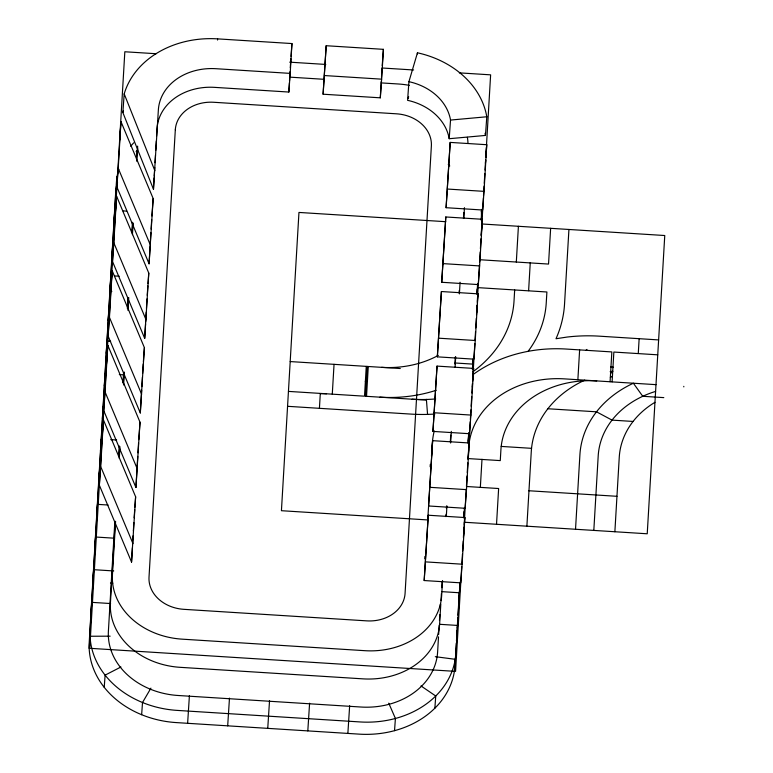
<?xml version="1.0" encoding="UTF-8"?>
<svg xmlns="http://www.w3.org/2000/svg" width="773" height="773" viewBox="0 0 773 773"><rect width="100%" height="100%" fill="white"/><g stroke="black" fill="none" stroke-linecap="round" stroke-linejoin="round"><path stroke-width="1.16" d="M100.683 466.544L103.427 419.894L135.623 496.768L131.545 562.077L99.35 485.202L100.683 466.544L132.888 543.419M105.07 391.979L107.814 345.328L140.01 422.203L135.932 487.512L103.737 410.637L105.07 391.979L137.265 468.853M109.457 317.403L112.191 270.763L144.387 347.637L140.309 412.946L108.114 336.062L109.457 317.403L141.652 394.288M113.834 242.838L116.578 196.197L148.774 273.072L144.696 338.371L112.5 261.496L113.834 242.838L146.029 319.713M118.221 168.272L120.965 121.632L153.16 198.506L149.083 263.806L116.878 186.931L118.221 168.272L150.416 245.147M114.839 521.698L108.394 631.212A73.309 59.753 4.1 0 0 178.051 695.487L360.952 707.024A73.309 59.753 4.1 0 0 437.615 651.987L438.513 636.846M118.675 456.447L119.284 445.963M122.984 383.05L123.603 372.567M127.371 308.485L127.98 297.991M131.816 232.75L132.434 222.266M115.206 521.495L110.413 603.046A73.309 59.753 4.1 0 0 180.07 667.321L362.972 678.858A73.309 59.753 4.1 0 0 439.634 623.821L440.803 604.013M119.042 456.244L119.525 448.089M123.361 382.848L123.98 372.354M127.738 308.272L128.357 297.789M132.193 232.547L132.743 223.223M136.512 159.141L136.715 155.644A73.309 59.753 4.1 0 1 137.749 148.116M115.583 521.282L112.433 574.88A73.309 59.753 4.1 0 0 182.09 639.155L364.991 650.692A73.309 59.753 4.1 0 0 441.654 595.654L442.543 580.513M119.284 458.37L119.97 446.717M123.603 384.973L124.356 372.151M127.98 310.398L128.733 297.586M132.434 234.673L133.12 223.02M136.744 161.267L137.642 146.126M131.545 562.077L132.386 547.719M132.598 544.134L133.091 535.757M133.371 530.974L133.864 522.606M134.144 517.823L134.705 509.6M135.932 487.512L136.985 469.569M137.198 465.974L137.758 456.408M137.971 452.823L138.531 443.258M140.309 412.946L141.652 390.22M141.855 386.626L142.425 377.06M142.628 373.475L143.218 363.967M144.696 338.371L145.537 324.022M145.682 321.626L146.242 312.06M146.455 308.475L147.015 298.9M147.228 295.315L147.856 285.894M149.083 263.806L150.136 245.862M150.339 242.278L150.909 232.712M151.122 229.117L151.682 219.551M156.581 136.212L157.025 128.637A54.98 44.815 4.1 0 1 214.527 87.359L288.851 92.045L290.194 73.387L291.943 43.559L217.619 38.872A91.629 74.691 4.1 0 0 124.192 93.891L122.859 112.549L153.46 189.24L154.127 177.877M154.242 175.983L154.745 167.461M155.015 162.726L155.47 155.151M155.74 150.416L156.301 140.947M153.46 189.24L158.359 109.979A54.98 44.815 4.1 0 1 215.86 68.7L290.194 73.387M189.414 695.603L187.626 723.306M229.475 698.135L227.687 725.837M288.851 92.045L289.402 82.73M289.508 80.865L290.059 71.541M290.281 67.811L290.861 58.719M269.535 700.657L267.748 728.359M323.095 94.209L326.187 45.723L383.398 49.337L381.64 79.165L380.306 97.823L323.095 94.209L326.187 45.723M319.423 408.318L320.293 393.563M309.596 703.188L307.809 730.891M332.284 394.162L334.042 364.334M380.306 97.823L381.282 81.117M381.495 77.542L382.055 67.995M365.571 396.259L367.32 366.431M366.528 396.327L368.277 366.499M349.657 705.72L347.869 733.422M424.735 558.792L424.879 556.463M430.146 466.747L430.29 464.418M424.184 580.542L428.271 515.233L464.844 517.543L462.109 564.193L460.766 582.852L424.184 580.542L428.271 515.233M427.73 519.939L432.648 440.668L469.23 442.977L466.486 489.628L465.153 508.286L428.571 505.977L432.648 440.668M431.479 456.263L432.117 445.364A128.289 104.568 4.1 0 1 434.223 430.899M432.957 431.411L437.035 366.102L473.617 368.412L470.873 415.062L469.53 433.721L432.957 431.411L437.035 366.102M437.334 356.846L441.412 291.537L477.994 293.846L475.25 340.497L473.917 359.155L437.334 356.846L441.412 291.537M441.721 282.28L445.799 216.971L482.381 219.281L479.637 265.922L478.303 284.58L441.721 282.28L445.799 216.971M446.098 207.705L450.186 142.406L486.758 144.715L484.024 191.356L482.681 210.014L446.098 207.705L450.186 142.406M438.649 634.517L439.19 625.193M439.47 620.535L439.808 614.709M440.224 607.713L440.426 604.225M441.006 600.524L441.422 593.529M441.76 587.702L442.108 581.876M445.934 516.635L446.079 514.306M446.417 508.479L446.552 506.151M450.321 442.069L450.736 435.073M454.911 364.006L455.316 357.01M459.085 292.938L459.22 290.6M463.471 218.363L463.81 212.546M446.311 516.432L446.929 505.948M450.63 443.026L451.316 431.373M455.075 367.301L455.693 356.807M459.394 293.895L460.08 282.242M463.848 218.16L464.457 207.676M456.341 643.204L455.036 665.34A91.629 74.691 4.1 0 1 359.203 734.137L176.302 722.591A91.629 74.691 4.1 0 1 89.233 642.257L115.535 194.854A91.629 74.691 4.1 0 1 116.298 188.177M456.476 640.875L457.085 630.381M457.23 628.053L457.838 617.569M457.983 615.24L458.66 603.587M458.804 601.259L459.413 590.775M459.558 588.437L459.896 582.62M463.732 517.369L464.071 511.542M468.66 433.479L468.187 441.634L468.815 432.774M472.429 369.397L472.564 367.069M472.699 364.74L473.047 358.914M476.883 293.672L477.154 289.005M481.193 220.266L481.328 217.938A91.629 74.691 4.1 0 0 481.357 211.213M460.09 582.069L455.906 653.146A91.629 74.691 4.1 0 1 360.073 721.943L177.172 710.397A91.629 74.691 4.1 0 1 90.103 630.063L116.404 182.66A91.629 74.691 4.1 0 1 118.733 169.19M463.848 517.997L464.467 507.503M468.235 443.422L468.853 432.938M472.622 368.856L473.163 359.542M476.999 294.291L477.617 283.807M481.386 219.725L482.004 209.241M461.723 566.532L455.568 671.379L89.765 648.296L124.83 51.762L156.107 53.733M461.868 564.126L462.457 554.144M462.65 550.869L463.23 540.984M463.423 537.612L463.993 527.969M464.206 524.355L466.274 488.874M466.477 485.792L467.047 475.994M467.25 472.535L467.82 462.834M468.602 449.635L468.032 459.278L469.23 442.977M468.815 446.021L470.235 421.758M470.371 419.507L470.941 409.796M471.144 406.25L471.714 396.607M471.926 393.051L472.496 383.35M472.709 379.736L474.835 343.589M475.037 340.014L475.54 331.53M475.753 327.916L476.323 318.273M476.535 314.659L477.096 305.026M477.308 301.402L479.434 265.255M479.637 261.854L480.217 251.998M480.41 248.703L480.99 238.741M481.202 235.127L481.705 226.363M481.985 221.87L483.405 197.762M483.521 195.666L484.091 186.1M484.256 183.307L484.816 173.664M485.029 170.05L485.599 160.407M485.811 156.793L486.381 147.15M486.517 144.744L490.623 74.846L459.346 72.865M480.342 487.367L481.994 459.297M496.527 524.278L498.633 488.526L466.409 486.488M514.673 289.952L514.035 300.852A128.279 104.568 4.1 0 1 473.173 371.591M516.316 262.037L518.412 226.286M528.616 290.677L530.259 262.665M526.886 526.191L531.273 451.625A109.969 89.639 4.1 0 1 584.726 380.152M550.637 228.315L548.54 264.066L479.743 259.728M568.928 229.475L564.541 304.04A146.638 119.525 4.1 0 1 556 338.738L567.082 337.057A146.57 119.477 4.1 0 1 599.365 336.168L658.625 339.917M577.875 379.727L579.624 349.898M575.527 529.263L579.914 454.698A109.969 89.639 4.1 0 1 633.367 383.224L642.75 396.288L663.804 397.622M593.819 530.413L598.205 455.848A91.639 74.691 4.1 0 1 655.601 391.409M610.09 381.756L611.849 351.928L566.261 349.048A128.25 104.539 4.1 0 0 522.509 352.498A128.289 104.568 4.1 0 0 472.863 374.702M612.11 381.881L613.859 352.053L657.746 354.826M614.873 531.747L619.26 457.181A91.639 74.701 4.1 0 1 654.953 402.308M638.276 353.474L639.145 338.68M116.211 188.689L116.365 186.477M116.53 184.264L117.081 176.505M119.622 140.29L120.965 121.632M113.902 222.566L114.781 210.372M111.979 255.235L112.858 243.041M110.066 287.894L110.935 275.7M115.245 214.855L116.578 196.197M108.143 320.563L109.012 308.369M106.22 353.222L107.099 341.028L110.636 341.26M112.191 270.763L110.858 289.421L111.776 291.614M104.307 385.891L105.176 373.697M102.384 418.551L103.253 406.356M106.471 363.986L107.814 345.328M100.461 451.219L101.34 439.025M98.538 483.879L99.417 471.685M96.625 516.548L97.495 504.354L108.114 505.02M102.094 438.552L103.427 419.894M94.702 549.207L95.572 537.013L114.452 538.211M92.779 581.876L93.659 569.682L113.718 570.947M90.866 614.535L91.736 602.351L110.616 603.539M89.185 648.45L90.055 636.256L110.133 636.169M104.229 687.323L105.109 675.129L120.926 667.002M151.904 215.996L153.16 198.506M148.02 283.565L148.774 273.072M143.392 361.629L144.387 347.637M138.754 439.692L140.01 422.203M134.869 507.262L135.623 496.768M141.643 714.706L142.512 702.512L150.919 688.154M217.532 40.041L217.619 38.872M291.025 56.39L291.943 43.559M382.22 65.657L383.398 49.337M408.927 81.667L407.593 100.326A54.98 44.815 4.1 0 1 449.2 138.715L485.463 135.43L486.797 116.771A91.629 74.691 4.1 0 0 417.459 52.796L408.927 81.667A54.98 44.815 4.1 0 1 450.533 120.057L486.797 116.771M417.372 53.955L417.459 52.796M394.53 730.669L395.409 718.475L388.742 703.159M449.2 138.715L450.533 120.057M434.87 708.194L435.74 696L420.995 685.941M481.386 211.734L481.54 209.522M485.425 163.374L485.676 159.876M485.84 157.537L486.758 144.715M481.212 235.601L482.381 219.281M472.496 369.658L472.902 364.112L455.2 363.001M476.661 312.505L477.163 305.509M477.328 303.171L477.994 293.846M472.274 387.07L472.525 383.572M472.69 381.244L473.617 368.412M458.582 604.959L459.462 592.765L441.76 591.645M463.51 536.201L464.844 517.543M456.659 637.619L457.539 625.434L439.837 624.313M454.36 671.495L455.229 659.301L435.315 656.683M408.125 98.519L408.656 96.712M586.939 349.435L586.05 350.304M612.718 371.494L610.583 373.427M610.341 377.495L612.438 376.229M610.139 371.716L612.738 371.185M326.525 393.795L326.138 393.776A54.96 44.805 4.1 0 0 320.283 393.699M289.682 62.159L325.781 64.439M382.335 68.014L413.613 69.985M324.428 75.551L381.64 79.165M289.701 77.136L323.993 79.3M381.157 82.904L398.298 83.986A73.309 59.753 4.1 0 1 409.332 85.368M447.441 189.047L484.024 191.356M445.76 221.696L298.958 212.44L281.43 510.702L428.232 519.968M481.859 223.977L664.761 235.523L647.233 533.785L464.331 522.248M123.033 210.894L126.579 211.116M443.055 263.622L479.637 265.922M478.101 287.643L546.898 291.991L546.25 302.881A128.299 104.587 4.1 0 1 528.133 351.29M114.472 275.932L119.197 276.222M438.678 338.188L475.25 340.497M610.912 366.837L612.989 366.972M610.941 367.397L612.95 367.523M610.68 371.707L612.467 371.823M290.194 361.571L366.267 366.373L364.508 396.191L288.445 391.399M366.412 366.383L400.279 368.518M655.997 384.654L564.512 378.876A91.629 74.691 4.1 0 0 468.776 446.562M365.281 381.273L367.397 381.408M119.332 374.586L124.057 374.886M365.503 396.259L426.387 400.105M547.951 408.753L596.505 411.816L612.023 420.116L633.077 421.449M434.291 412.753L470.873 415.062M287.566 406.308L411.226 414.115A146.57 119.477 4.1 0 0 434.88 414.038M501.194 446.417L531.544 448.33M468.051 458.573L500.276 460.602L500.914 449.712A91.629 74.691 4.1 0 1 596.737 380.905M110.781 439.624L116.675 439.992M528.722 490.739L616.96 496.305M429.904 487.319L466.486 489.628M425.527 561.884L462.109 564.193M110.481 582.987L112.839 583.142M124.192 93.891L154.803 170.582M683.776 386.355L683.815 386.877M426.387 399.351L427.566 414.396M448.234 164.282A73.309 59.753 4.1 0 1 449.76 165.963M467.375 137.323A73.309 59.753 4.1 0 1 467.974 142.879M116.974 184.766A91.629 74.691 4.1 0 1 117.544 182.505M136.125 151.585A91.629 74.691 4.1 0 1 137.855 149.943M130.714 146.319A91.629 74.691 4.1 0 1 133.71 142.802M122.859 112.549A91.629 74.691 4.1 0 1 123.467 110.607M485.067 133.323A91.629 74.691 4.1 0 1 485.463 135.43M435.653 398.926A128.299 104.587 4.1 0 1 412.077 399.206M436.165 390.297A128.279 104.568 4.1 0 1 379.881 397.167M438.339 355.377A91.629 74.691 4.1 0 1 381.64 367.339M175.316 129.787L149.015 577.189A36.65 29.876 4.1 0 0 183.839 609.327L366.74 620.864A36.65 29.876 4.1 0 0 405.081 593.345L431.373 145.952A36.65 29.876 4.1 0 0 396.549 113.815L213.648 102.268A36.65 29.876 4.1 0 0 175.316 129.787"/></g></svg>
